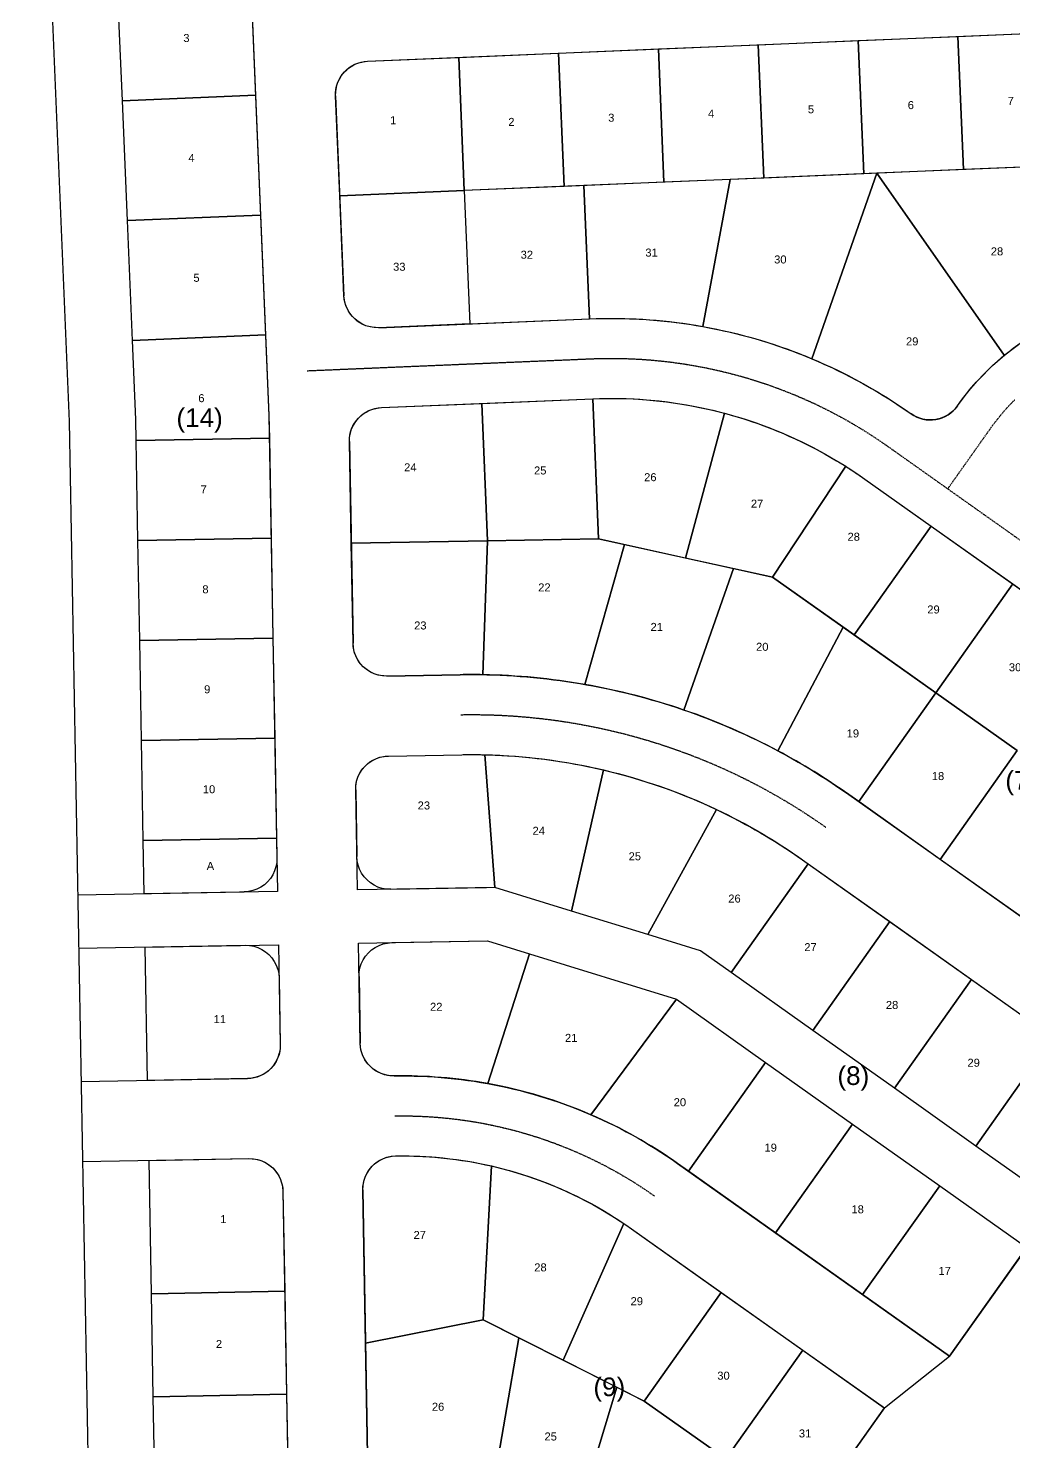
# Model space of a CAD drawing. Extents: x 9813 to 11453, y 7834 to 10312.
# Drawn here: x 9813 to 10552, y 8677 to 9737 of the extents above; entities that cross this region are included whole.
import ezdxf
from ezdxf.enums import TextEntityAlignment as Align

# ---------------------------------------------------------------- set-up
doc = ezdxf.new("R2010")
doc.units = 0
doc.linetypes.add('DASHED', pattern=[0.75, 0.5, -0.25])
for name, color, linetype in [('BLOCK-TEXT', 2, 'CONTINUOUS'), ('BOUNDARY', 7, 'CONTINUOUS'), ('CENTERLINE', 8, 'DASHED'), ('FILLET', 6, 'CONTINUOUS'), ('LOT', 4, 'CONTINUOUS'), ('LOT-CURVE', 6, 'CONTINUOUS'), ('LOT-TEXT', 7, 'CONTINUOUS'), ('ROW', 2, 'CONTINUOUS')]:
    doc.layers.add(name, color=color, linetype=linetype)
doc.styles.get("Standard").update_dxf_attribs({"font": 'Arial'})

msp = doc.modelspace()

# ---------------------------------------------------------------- linework, layer by layer
at = {"layer": 'BOUNDARY'}
for p, q in [((9812.5952, 10172.2772), (9843.2915, 9442.4225)), ((9843.2915, 9442.4225), (9870.363, 7933.4253)), ((10503.9953, 8741.402), (10584.9064, 8855.6534)), ((10454.9837, 8702.5707), (10503.9953, 8741.402)), ((10339.3964, 8539.3544), (10454.9837, 8702.5707))]:
    msp.add_line(p, q, dxfattribs=at)
at = {"layer": 'CENTERLINE'}
for p, q in [((10021.8509, 9480.4593), (10234.9225, 9489.4207)), ((10502.5462, 9391.8702), (10534.3248, 9436.7435)), ((10457.6548, 9423.6616), (11058.345, 8998.2618))]:
    msp.add_line(p, q, dxfattribs=at)
for points in [[(10234.9225, 9489.4207), (10239.8462, 9489.594), (10244.7717, 9489.6997), (10249.6983, 9489.7379), (10254.6249, 9489.7085), (10259.5506, 9489.6116), (10264.4745, 9489.4471), (10269.3958, 9489.2151), (10274.3133, 9488.9157), (10279.2264, 9488.5489), (10284.1339, 9488.1147), (10289.035, 9487.6133), (10293.9287, 9487.0447), (10298.8143, 9486.409), (10303.6906, 9485.7064), (10308.5568, 9484.9371), (10313.4121, 9484.101), (10318.2554, 9483.1985), (10323.0859, 9482.2296), (10327.9026, 9481.1946), (10332.7047, 9480.0936), (10337.4912, 9478.9269), (10342.2613, 9477.6947), (10347.0141, 9476.3972), (10351.7486, 9475.0346), (10356.464, 9473.6072), (10361.1593, 9472.1153), (10365.8338, 9470.5591), (10370.4865, 9468.939), (10375.1165, 9467.2553), (10379.723, 9465.5082), (10384.3052, 9463.6981), (10388.862, 9461.8253), (10393.3928, 9459.8903), (10397.8966, 9457.8932), (10402.3726, 9455.8347), (10406.8199, 9453.7149), (10411.2378, 9451.5343), (10415.6253, 9449.2934), (10419.9817, 9446.9925), (10424.3061, 9444.6321), (10428.5978, 9442.2126), (10432.8559, 9439.7345), (10437.0796, 9437.1983), (10441.2681, 9434.6043), (10445.4206, 9431.9532), (10449.5365, 9429.2453), (10453.6147, 9426.4813), (10457.6548, 9423.6616)], [(10534.3248, 9436.7435), (10536.1948, 9439.3316), (10538.1137, 9441.8836), (10540.0807, 9444.3988), (10542.0953, 9446.876), (10544.1565, 9449.3145), (10546.2637, 9451.7134), (10548.4162, 9454.0718), (10550.6131, 9456.3889), (10552.8536, 9458.6637)], [(10137.2839, 9222.4816), (10143.3522, 9222.5504), (10149.4208, 9222.539), (10155.4888, 9222.4474), (10161.555, 9222.2757), (10167.6184, 9222.0238), (10173.6779, 9221.6919), (10179.7326, 9221.2799), (10185.7813, 9220.788), (10191.8229, 9220.2163), (10197.8565, 9219.5647), (10203.8809, 9218.8335), (10209.8951, 9218.0228), (10215.8982, 9217.1327), (10221.8889, 9216.1634), (10227.8663, 9215.115), (10233.8293, 9213.9878), (10239.7769, 9212.7819), (10245.7081, 9211.4975), (10251.6218, 9210.1348), (10257.5169, 9208.6942), (10263.3926, 9207.1758), (10269.2476, 9205.5799), (10275.081, 9203.9068), (10280.8919, 9202.1568), (10286.6791, 9200.3302), (10292.4417, 9198.4272), (10298.1786, 9196.4484), (10303.8889, 9194.3939), (10309.5715, 9192.2641), (10315.2256, 9190.0594), (10320.85, 9187.7803), (10326.4438, 9185.427), (10332.006, 9183.0001), (10337.5357, 9180.4999), (10343.0318, 9177.9268), (10348.4935, 9175.2814), (10353.9198, 9172.5641), (10359.3097, 9169.7753), (10364.6623, 9166.9155), (10369.9766, 9163.9853), (10375.2518, 9160.9851), (10380.4868, 9157.9155), (10385.6809, 9154.777), (10390.833, 9151.5701), (10395.9424, 9148.2955), (10401.008, 9144.9537), (10406.029, 9141.5452), (10411.0046, 9138.0707)], [(10087.6739, 8921.5433), (10091.9938, 8921.5923), (10096.314, 8921.5842), (10100.6336, 8921.519), (10104.952, 8921.3967), (10109.2685, 8921.2174), (10113.5822, 8920.9811), (10117.8924, 8920.6879), (10122.1983, 8920.3377), (10126.4992, 8919.9307), (10130.7944, 8919.4668), (10135.0831, 8918.9463), (10139.3645, 8918.3692), (10143.638, 8917.7356), (10147.9026, 8917.0455), (10152.1579, 8916.2992), (10156.4028, 8915.4967), (10160.6368, 8914.6383), (10164.8591, 8913.7239), (10169.0689, 8912.7539), (10173.2656, 8911.7283), (10177.4484, 8910.6474), (10181.6165, 8909.5113), (10185.7692, 8908.3203), (10189.9058, 8907.0745), (10194.0256, 8905.7741), (10198.1279, 8904.4195), (10202.2119, 8903.0107), (10206.277, 8901.5482), (10210.3223, 8900.032), (10214.3473, 8898.4626), (10218.3512, 8896.8401), (10222.3334, 8895.1649), (10226.293, 8893.4372), (10230.2295, 8891.6573), (10234.1421, 8889.8256), (10238.0302, 8887.9424), (10241.893, 8886.0079), (10245.73, 8884.0226), (10249.5404, 8881.9868), (10253.3236, 8879.9008), (10257.0789, 8877.7651), (10260.8056, 8875.5799), (10264.5032, 8873.3456), (10268.1709, 8871.0627), (10271.8081, 8868.7316), (10275.4143, 8866.3526), (10278.9886, 8863.9262), (10282.5307, 8861.4528)]]:
    msp.add_lwpolyline(points, dxfattribs=at)
at = {"layer": 'FILLET'}
for points in [[(10043.2101, 9686.5389), (10043.2867, 9689.8081), (10043.7893, 9693.0394), (10044.7094, 9696.1775), (10046.0313, 9699.1686), (10047.7322, 9701.9615), (10049.7831, 9704.5086), (10052.149, 9706.7662), (10054.7893, 9708.6956), (10057.6588, 9710.264), (10060.7085, 9711.4443), (10063.8862, 9712.2165), (10067.1375, 9712.5673)], [(10075.5417, 9512.744), (10072.2724, 9512.8205), (10069.0411, 9513.3232), (10065.9031, 9514.2433), (10062.912, 9515.5651), (10060.119, 9517.266), (10057.5719, 9519.317), (10055.3144, 9521.6828), (10053.3849, 9524.3231), (10051.8166, 9527.1927), (10050.6363, 9530.2424), (10049.8641, 9533.4201), (10049.5133, 9536.6714)], [(10053.5957, 9427.3487), (10053.7455, 9430.5652), (10054.3074, 9433.7359), (10055.2721, 9436.808), (10056.6238, 9439.7307), (10058.3399, 9442.4553), (10060.392, 9444.9368), (10062.746, 9447.1339), (10065.3629, 9449.0103), (10068.1993, 9450.5347), (10071.2081, 9451.6819), (10074.3394, 9452.4328), (10077.5412, 9452.775)], [(10509.8502, 9454.0928), (10507.7898, 9451.5534), (10505.4155, 9449.3047), (10502.7681, 9447.3851), (10499.8927, 9445.8275), (10496.8386, 9444.6585), (10493.6581, 9443.8982), (10490.4055, 9443.5596), (10487.1365, 9443.6483), (10483.9071, 9444.163), (10480.7725, 9445.0948), (10477.7864, 9446.4278), (10474.9998, 9448.1392)], [(10081.7547, 9251.4902), (10078.4882, 9251.6455), (10075.27, 9252.2259), (10072.155, 9253.2213), (10069.1966, 9254.6148), (10066.4454, 9256.3826), (10063.9485, 9258.4943), (10061.7486, 9260.9138), (10059.8833, 9263.5999), (10058.3846, 9266.5064), (10057.278, 9269.5836), (10056.5826, 9272.779), (10056.3103, 9276.0378)], [(10058.2834, 9166.0555), (10058.4387, 9169.3219), (10059.019, 9172.5402), (10060.0145, 9175.6551), (10061.408, 9178.6135), (10063.1757, 9181.3647), (10065.2874, 9183.8616), (10067.707, 9186.0616), (10070.393, 9187.9268), (10073.2995, 9189.4256), (10076.3768, 9190.5321), (10079.5721, 9191.2275), (10082.8309, 9191.4999)], [(9999.1899, 9114.9873), (9999.0346, 9111.7208), (9998.4542, 9108.5026), (9997.4588, 9105.3876), (9996.0653, 9102.4292), (9994.2975, 9099.678), (9992.1858, 9097.1811), (9989.7662, 9094.9812), (9987.0802, 9093.1159), (9984.1737, 9091.6172), (9981.0965, 9090.5107), (9977.9011, 9089.8153), (9974.6423, 9089.5429)], [(10084.6246, 9091.516), (10081.3582, 9091.6713), (10078.1399, 9092.2516), (10075.0249, 9093.2471), (10072.0666, 9094.6406), (10069.3154, 9096.4083), (10066.8185, 9098.52), (10064.6185, 9100.9396), (10062.7533, 9103.6256), (10061.2545, 9106.5321), (10060.148, 9109.6094), (10059.4526, 9112.8047), (10059.1802, 9116.0635)], [(9975.3598, 9049.5493), (9978.6263, 9049.394), (9981.8445, 9048.8137), (9984.9595, 9047.8182), (9987.9179, 9046.4247), (9990.6691, 9044.657), (9993.166, 9042.5452), (9995.3659, 9040.1257), (9997.2312, 9037.4397), (9998.7299, 9034.5332), (9999.8364, 9031.4559), (10000.5318, 9028.2606), (10000.8042, 9025.0018)], [(10060.7946, 9026.078), (10060.9499, 9029.3445), (10061.5302, 9032.5627), (10062.5257, 9035.6777), (10063.9192, 9038.6361), (10065.6869, 9041.3872), (10067.7986, 9043.8842), (10070.2182, 9046.0841), (10072.9042, 9047.9494), (10075.8107, 9049.4481), (10078.888, 9050.5546), (10082.0833, 9051.25), (10085.3421, 9051.5224)], [(10001.7011, 8975.0098), (10001.5458, 8971.7433), (10000.9654, 8968.5251), (9999.97, 8965.4101), (9998.5765, 8962.4517), (9996.8087, 8959.7006), (9994.697, 8957.2036), (9992.2774, 8955.0037), (9989.5914, 8953.1384), (9986.6849, 8951.6397), (9983.6077, 8950.5332), (9980.4123, 8949.8378), (9977.1535, 8949.5654)], [(10087.1358, 8951.5385), (10083.8694, 8951.6938), (10080.6511, 8952.2741), (10077.5361, 8953.2696), (10074.5778, 8954.6631), (10071.8266, 8956.4308), (10069.3297, 8958.5426), (10067.1297, 8960.9621), (10065.2645, 8963.6481), (10063.7657, 8966.5546), (10062.6592, 8969.6319), (10061.9638, 8972.8272), (10061.6914, 8976.086)], [(9978.2297, 8889.5751), (9981.4962, 8889.4197), (9984.7145, 8888.8394), (9987.8294, 8887.844), (9990.7878, 8886.4504), (9993.539, 8884.6827), (9996.0359, 8882.571), (9998.2358, 8880.1514), (10000.1011, 8877.4654), (10001.5998, 8874.5589), (10002.7064, 8871.4817), (10003.4018, 8868.2863), (10003.6742, 8865.0275)], [(10063.6645, 8866.1037), (10063.8198, 8869.3702), (10064.4002, 8872.5884), (10065.3956, 8875.7034), (10066.7891, 8878.6618), (10068.5568, 8881.413), (10070.6686, 8883.9099), (10073.0881, 8886.1098), (10075.7741, 8887.9751), (10078.6806, 8889.4738), (10081.7579, 8890.5804), (10084.9533, 8891.2758), (10088.212, 8891.5481)]]:
    msp.add_lwpolyline(points, dxfattribs=at)
at = {"layer": 'LOT'}
for points in [[(9979.3501, 9777.0554), (9983.132, 9687.1348)], [(9883.2203, 9682.9327), (9879.4384, 9772.8533)], [(10510.2458, 9731.2036), (10585.1795, 9734.3552)], [(10210.5108, 9718.5973), (10285.4445, 9721.7489)], [(10285.4445, 9721.7489), (10360.3783, 9724.9005)], [(10285.4445, 9721.7489), (10289.6466, 9621.8372)], [(10289.6466, 9621.8372), (10285.4445, 9721.7489)], [(10360.3783, 9724.9005), (10435.312, 9728.052)], [(10360.3783, 9724.9005), (10364.5804, 9624.9888)], [(10364.5804, 9624.9888), (10360.3783, 9724.9005)], [(10435.312, 9728.052), (10510.2458, 9731.2036)], [(10435.312, 9728.052), (10439.5141, 9628.1404)], [(10439.5141, 9628.1404), (10435.312, 9728.052)], [(10510.2458, 9731.2036), (10514.4479, 9631.2919)], [(10514.4479, 9631.2919), (10510.2458, 9731.2036)], [(10067.1375, 9712.5673), (10135.577, 9715.4457)], [(10135.577, 9715.4457), (10210.5108, 9718.5973)], [(10135.577, 9715.4457), (10139.7791, 9615.5341)], [(10139.7791, 9615.5341), (10135.577, 9715.4457)], [(10210.5108, 9718.5973), (10214.7128, 9618.6856)], [(10214.7128, 9618.6856), (10210.5108, 9718.5973)], [(9983.132, 9687.1348), (9883.2203, 9682.9327)], [(9883.2203, 9682.9327), (9983.132, 9687.1348)], [(9887.0022, 9593.0122), (9883.2203, 9682.9327)], [(9983.132, 9687.1348), (9986.9139, 9597.2143)], [(10046.3617, 9611.6051), (10043.2101, 9686.5389)], [(10449.2655, 9628.5505), (10339.3627, 9623.9282)], [(10439.5141, 9628.1404), (10364.5804, 9624.9888)], [(10400.4558, 9489.4945), (10449.2655, 9628.5505)], [(10449.2655, 9628.5505), (10400.4558, 9489.4945)], [(10514.4479, 9631.2919), (10439.5141, 9628.1404)], [(10559.1683, 9633.1728), (10449.2655, 9628.5505)], [(10544.9654, 9492.0206), (10449.2655, 9628.5505)], [(10449.2655, 9628.5505), (10544.9654, 9492.0206)], [(10589.3816, 9634.4435), (10514.4479, 9631.2919)], [(10139.7791, 9615.5341), (10046.3617, 9611.6051)], [(10046.3617, 9611.6051), (10139.7791, 9615.5341)], [(10229.4598, 9619.3059), (10139.7791, 9615.5341)], [(10214.7128, 9618.6856), (10139.7791, 9615.5341)], [(10139.7791, 9615.5341), (10143.9812, 9515.6224)], [(10139.7791, 9615.5341), (10143.9812, 9515.6224)], [(10289.6466, 9621.8372), (10214.7128, 9618.6856)], [(10339.3627, 9623.9282), (10229.4598, 9619.3059)], [(10233.6619, 9519.3942), (10229.4598, 9619.3059)], [(10229.4598, 9619.3059), (10233.6619, 9519.3942)], [(10364.5804, 9624.9888), (10289.6466, 9621.8372)], [(10318.7055, 9513.6303), (10339.3627, 9623.9282)], [(10339.3627, 9623.9282), (10318.7055, 9513.6303)], [(10049.5133, 9536.6714), (10046.3617, 9611.6051)], [(9986.9139, 9597.2143), (9887.0022, 9593.0122)], [(9887.0022, 9593.0122), (9986.9139, 9597.2143)], [(9986.9139, 9597.2143), (9990.6958, 9507.2938)], [(9890.7841, 9503.0917), (9887.0022, 9593.0122)], [(10143.9812, 9515.6224), (10075.5417, 9512.744)], [(10143.9812, 9515.6224), (10233.6619, 9519.3942)], [(9990.6958, 9507.2938), (9890.7841, 9503.0917)], [(9890.7841, 9503.0917), (9990.6958, 9507.2938)], [(9893.2726, 9443.924), (9890.7841, 9503.0917)], [(9990.6958, 9507.2938), (9993.2359, 9446.8972)], [(10077.5412, 9452.775), (10152.9997, 9455.9487)], [(10152.9997, 9455.9487), (10236.1862, 9459.4473)], [(10152.9997, 9455.9487), (10157.3285, 9352.8621)], [(10157.3285, 9352.8621), (10152.9997, 9455.9487)], [(10236.1862, 9459.4473), (10240.5751, 9354.3556)], [(10240.5751, 9354.3556), (10236.1862, 9459.4473)], [(9993.2359, 9446.8972), (9993.5407, 9429.91)], [(10334.9617, 9448.594), (10305.8625, 9339.9863)], [(10305.8625, 9339.9863), (10334.9617, 9448.594)], [(9893.5568, 9428.1162), (9893.2726, 9443.924)], [(9993.5407, 9429.91), (9893.5568, 9428.1162)], [(9893.5568, 9428.1162), (9993.5407, 9429.91)], [(9894.9021, 9353.1283), (9893.5568, 9428.1162)], [(9993.5407, 9429.91), (9994.886, 9354.922)], [(10054.965, 9351.0257), (10053.5957, 9427.3487)], [(10425.9927, 9408.7723), (10371.1597, 9325.6148)], [(10371.1597, 9325.6148), (10425.9927, 9408.7723)], [(10440.318, 9399.1805), (10490.1806, 9363.8686)], [(10490.1806, 9363.8686), (10432.3658, 9282.2695)], [(10432.3658, 9282.2695), (10490.1806, 9363.8686)], [(10490.1806, 9363.8686), (10551.3867, 9320.5233)], [(9994.886, 9354.922), (9894.9021, 9353.1283)], [(9894.9021, 9353.1283), (9994.886, 9354.922)], [(9896.2474, 9278.1404), (9894.9021, 9353.1283)], [(9994.886, 9354.922), (9996.2313, 9279.9341)], [(10054.965, 9351.0257), (10157.2971, 9352.8651)], [(10157.3285, 9352.8621), (10054.965, 9351.0257)], [(10056.3103, 9276.0378), (10054.965, 9351.0257)], [(10157.2971, 9352.8651), (10153.8268, 9252.485)], [(10153.8268, 9252.485), (10157.2971, 9352.8651)], [(10157.2971, 9352.8651), (10157.3285, 9352.8621)], [(10240.5751, 9354.3556), (10157.3285, 9352.8621)], [(10157.3285, 9352.8621), (10240.5751, 9354.3556)], [(10260.1076, 9350.0566), (10230.2664, 9245.1622)], [(10230.2664, 9245.1622), (10260.1076, 9350.0566)], [(10305.8625, 9339.9863), (10240.5751, 9354.3556)], [(10240.5751, 9354.3556), (10260.1076, 9350.0566)], [(10260.1076, 9350.0566), (10341.8609, 9332.0633)], [(10371.1597, 9325.6148), (10305.8625, 9339.9863)], [(10341.8609, 9332.0633), (10304.6192, 9225.9717)], [(10304.6192, 9225.9717), (10341.8609, 9332.0633)], [(10341.8609, 9332.0633), (10371.1597, 9325.6148)], [(10432.3658, 9282.2695), (10371.1597, 9325.6148)], [(10371.1597, 9325.6148), (10424.205, 9288.0489)], [(10551.3867, 9320.5233), (10493.5719, 9238.9243)], [(10493.5719, 9238.9243), (10551.3867, 9320.5233)], [(10551.3867, 9320.5233), (10612.5928, 9277.178)], [(10424.205, 9288.0489), (10375.0546, 9195.3861)], [(10375.0546, 9195.3861), (10424.205, 9288.0489)], [(10424.205, 9288.0489), (10493.5719, 9238.9243)], [(9996.2313, 9279.9341), (9896.2474, 9278.1404)], [(9896.2474, 9278.1404), (9996.2313, 9279.9341)], [(9897.5926, 9203.1524), (9896.2474, 9278.1404)], [(9996.2313, 9279.9341), (9997.5765, 9204.9462)], [(10493.5719, 9238.9243), (10432.3658, 9282.2695)], [(10136.7458, 9252.4768), (10081.7547, 9251.4902)], [(10493.5719, 9238.9243), (10435.769, 9157.2939)], [(10435.769, 9157.2939), (10493.5719, 9238.9243)], [(10554.7781, 9195.579), (10493.5719, 9238.9243)], [(10493.5719, 9238.9243), (10554.7781, 9195.579)], [(9997.5765, 9204.9462), (9897.5926, 9203.1524)], [(9897.5926, 9203.1524), (9997.5765, 9204.9462)], [(9898.9379, 9128.1645), (9897.5926, 9203.1524)], [(9997.5765, 9204.9462), (9998.9218, 9129.9582)], [(10082.8309, 9191.4999), (10137.8221, 9192.4864)], [(10155.3062, 9192.444), (10162.812, 9092.9186)], [(10162.812, 9092.9186), (10155.3062, 9192.444)], [(10554.7781, 9195.579), (10496.9751, 9113.9487)], [(10496.9751, 9113.9487), (10554.7781, 9195.579)], [(10244.3382, 9181.03), (10220.1476, 9075.2373)], [(10220.1476, 9075.2373), (10244.3382, 9181.03)], [(10059.6286, 9091.0675), (10058.2834, 9166.0555)], [(10435.769, 9157.2939), (10428.3427, 9162.5532)], [(10329.0516, 9151.3546), (10277.4832, 9057.556)], [(10277.4832, 9057.556), (10329.0516, 9151.3546)], [(10496.9751, 9113.9487), (10435.769, 9157.2939)], [(9998.9218, 9129.9582), (9898.9379, 9128.1645)], [(9898.9379, 9128.1645), (9998.9218, 9129.9582)], [(9899.6554, 9088.1709), (9898.9379, 9128.1645)], [(9998.9218, 9129.9582), (9999.6393, 9089.9647)], [(10397.8693, 9110.6119), (10340.1017, 9029.012)], [(10340.1017, 9029.012), (10397.8693, 9110.6119)], [(10393.6665, 9113.5883), (10397.8693, 9110.6119)], [(10397.8693, 9110.6119), (10459.0754, 9067.2666)], [(10558.1813, 9070.6034), (10496.9751, 9113.9487)], [(9999.6393, 9089.9647), (9899.6554, 9088.1709)], [(10162.812, 9092.9186), (10059.6286, 9091.0675)], [(10220.1476, 9075.2373), (10162.812, 9092.9186)], [(10277.4832, 9057.556), (10220.1476, 9075.2373)], [(10459.0754, 9067.2666), (10401.3078, 8985.6668)], [(10401.3078, 8985.6668), (10459.0754, 9067.2666)], [(10459.0754, 9067.2666), (10520.2815, 9023.9214)], [(10317.0066, 9045.3676), (10277.4832, 9057.556)], [(9900.3729, 9048.1774), (10000.3568, 9049.9711)], [(9902.1666, 8948.1935), (9900.3729, 9048.1774)], [(10000.3568, 9049.9711), (10001.7021, 8974.9832)], [(10060.3461, 9051.074), (10157.1306, 9052.8103)], [(10061.6914, 8976.086), (10060.3461, 9051.074)], [(10157.1306, 9052.8103), (10188.6651, 9043.0855)], [(10188.6651, 9043.0855), (10157.4078, 8945.8365)], [(10157.4078, 8945.8365), (10188.6651, 9043.0855)], [(10188.6651, 9043.0855), (10299.0935, 9009.0313)], [(10340.1017, 9029.012), (10317.0066, 9045.3676)], [(10401.3078, 8985.6668), (10340.1017, 9029.012)], [(10520.2815, 9023.9214), (10462.5139, 8942.3215)], [(10462.5139, 8942.3215), (10520.2815, 9023.9214)], [(10520.2815, 9023.9214), (10581.4876, 8980.5761)], [(10299.0935, 9009.0313), (10234.7851, 8922.4668)], [(10234.7851, 8922.4668), (10299.0935, 9009.0313)], [(10299.0935, 9009.0313), (10365.9306, 8961.6983)], [(10462.5139, 8942.3215), (10401.3078, 8985.6668)], [(10581.4876, 8980.5761), (10523.72, 8898.9763)], [(10523.72, 8898.9763), (10581.4876, 8980.5761)], [(10365.9306, 8961.6983), (10308.1357, 8880.0807)], [(10308.1357, 8880.0807), (10365.9306, 8961.6983)], [(10365.9306, 8961.6983), (10431.2171, 8915.4633)], [(9977.1545, 8949.5388), (9902.1666, 8948.1935)], [(10523.72, 8898.9763), (10462.5139, 8942.3215)], [(10431.2171, 8915.4633), (10373.4222, 8833.8458)], [(10373.4222, 8833.8458), (10431.2171, 8915.4633)], [(10431.2171, 8915.4633), (10496.5036, 8869.2284)], [(10584.9261, 8855.631), (10523.72, 8898.9763)], [(9903.242, 8888.2188), (9978.2299, 8889.5641)], [(9905.0357, 8788.2349), (9903.242, 8888.2188)], [(10160.2113, 8884.0164), (10154.0036, 8768.6521)], [(10154.0036, 8768.6521), (10160.2113, 8884.0164)], [(10308.1357, 8880.0807), (10299.8688, 8885.9352)], [(10373.4222, 8833.8458), (10308.1357, 8880.0807)], [(10003.6743, 8865.0165), (10005.0196, 8790.0286)], [(10065.7273, 8751.1222), (10063.6645, 8866.1037)], [(10496.5036, 8869.2284), (10438.7087, 8787.6108)], [(10438.7087, 8787.6108), (10496.5036, 8869.2284)], [(10496.5036, 8869.2284), (10561.7901, 8822.9934)], [(10259.504, 8840.8999), (10214.0835, 8738.3036)], [(10214.0835, 8738.3036), (10259.504, 8840.8999)], [(10265.1892, 8836.9723), (10332.573, 8789.252)], [(10438.7087, 8787.6108), (10373.4222, 8833.8458)], [(10561.7901, 8822.9934), (10503.9952, 8741.3759)], [(10005.0196, 8790.0286), (9905.0357, 8788.2349)], [(9905.0357, 8788.2349), (10005.0196, 8790.0286)], [(9906.4214, 8710.9973), (9905.0357, 8788.2349)], [(10005.0196, 8790.0286), (10006.4053, 8712.791)], [(10332.573, 8789.252), (10274.7793, 8707.6439)], [(10274.7793, 8707.6439), (10332.573, 8789.252)], [(10332.573, 8789.252), (10393.7791, 8745.9068)], [(10503.9952, 8741.3759), (10438.7087, 8787.6108)], [(10154.0036, 8768.6521), (10065.7273, 8751.1222)], [(10065.7273, 8751.1222), (10154.0036, 8768.6521)], [(10214.0835, 8738.3036), (10154.0036, 8768.6521)], [(10154.0036, 8768.6521), (10180.7811, 8755.1258)], [(10067.234, 8667.1357), (10065.7273, 8751.1222)], [(10180.7811, 8755.1258), (10160.2912, 8636.1269)], [(10160.2912, 8636.1269), (10180.7811, 8755.1258)], [(10180.7811, 8755.1258), (10254.2499, 8718.0141)], [(10393.7791, 8745.9068), (10335.9855, 8664.2986)], [(10335.9855, 8664.2986), (10393.7791, 8745.9068)], [(10393.7791, 8745.9068), (10454.9853, 8702.5615)], [(10274.7793, 8707.6439), (10214.0835, 8738.3036)], [(10254.2499, 8718.0141), (10223.1222, 8615.3408)], [(10223.1222, 8615.3408), (10254.2499, 8718.0141)], [(10254.2499, 8718.0141), (10274.7793, 8707.6439)], [(10006.4053, 8712.791), (9906.4214, 8710.9973)], [(9906.4214, 8710.9973), (10006.4053, 8712.791)], [(9907.807, 8633.7597), (9906.4214, 8710.9973)], [(10006.4053, 8712.791), (10007.7909, 8635.5534)], [(10335.9855, 8664.2986), (10274.7793, 8707.6439)], [(10274.7793, 8707.6439), (10335.9855, 8664.2986)], [(10454.9853, 8702.5615), (10397.1916, 8620.9534)]]:
    msp.add_lwpolyline(points, dxfattribs=at)
at = {"layer": 'LOT-CURVE'}
for points in [[(10043.2101, 9686.5389), (10043.2274, 9688.9922), (10043.4851, 9691.432), (10043.9807, 9693.8348), (10044.7094, 9696.1775), (10045.6643, 9698.4374), (10046.836, 9700.5929), (10048.2134, 9702.6231), (10049.7831, 9704.5086), (10051.5301, 9706.2311), (10053.4376, 9707.7741), (10055.487, 9709.1227), (10057.6588, 9710.264), (10059.932, 9711.1868), (10062.2847, 9711.8824), (10064.6943, 9712.3441), (10067.1375, 9712.5673)], [(10075.5417, 9512.744), (10073.0884, 9512.7613), (10070.6486, 9513.019), (10068.2458, 9513.5145), (10065.9031, 9514.2433), (10063.6431, 9515.1981), (10061.4877, 9516.3699), (10059.4574, 9517.7472), (10057.5719, 9519.317), (10055.8494, 9521.064), (10054.3064, 9522.9714), (10052.9578, 9525.0209), (10051.8166, 9527.1927), (10050.8937, 9529.4659), (10050.1981, 9531.8186), (10049.7365, 9534.2281), (10049.5133, 9536.6714)], [(10233.6619, 9519.3942), (10238.9967, 9519.5819), (10244.3335, 9519.6965), (10249.6715, 9519.7379), (10255.0094, 9519.706), (10260.3465, 9519.601), (10265.6816, 9519.4228), (10271.0137, 9519.1715), (10276.342, 9518.847), (10281.6652, 9518.4496), (10286.9825, 9517.9791), (10292.2929, 9517.4358), (10297.5953, 9516.8198), (10302.8888, 9516.131), (10308.1723, 9515.3698), (10313.4449, 9514.5362), (10318.7055, 9513.6303)], [(10544.9654, 9492.0206), (10548.3183, 9494.743), (10551.7297, 9497.3917), (10555.1981, 9499.9653), (10558.7218, 9502.4626), (10562.2992, 9504.8824), (10565.9285, 9507.2237), (10569.6081, 9509.4852), (10573.3361, 9511.6658), (10577.1107, 9513.7646), (10580.9303, 9515.7806), (10584.793, 9517.7127), (10588.6968, 9519.5602), (10592.6401, 9521.322), (10596.6209, 9522.9973), (10600.6372, 9524.5855), (10604.6873, 9526.0856)], [(10318.7055, 9513.6303), (10323.9533, 9512.6524), (10329.1871, 9511.6027), (10334.4061, 9510.4812), (10339.6091, 9509.2883), (10344.7954, 9508.0242), (10349.9638, 9506.689), (10355.1134, 9505.2832), (10360.2433, 9503.8068), (10365.3524, 9502.2602), (10370.4398, 9500.6437), (10375.5046, 9498.9576), (10380.5458, 9497.2022), (10385.5625, 9495.3779), (10390.5536, 9493.4849), (10395.5184, 9491.5237), (10400.4558, 9489.4945)], [(10400.4558, 9489.4945), (10405.3648, 9487.3979), (10410.2447, 9485.2341), (10415.0945, 9483.0036), (10419.9132, 9480.7069), (10424.6999, 9478.3442), (10429.4538, 9475.9162), (10434.174, 9473.4232), (10438.8595, 9470.8656), (10443.5096, 9468.2441), (10448.1232, 9465.5591), (10452.6996, 9462.811), (10457.2379, 9460.0005), (10461.7372, 9457.128), (10466.1967, 9454.194), (10470.6155, 9451.1992), (10474.9929, 9448.1441)], [(10509.8433, 9454.0977), (10511.7371, 9456.7263), (10513.6737, 9459.3236), (10515.6525, 9461.8888), (10517.673, 9464.4212), (10519.7347, 9466.9203), (10521.837, 9469.3853), (10523.9794, 9471.8156), (10526.1612, 9474.2105), (10528.382, 9476.5693), (10530.6411, 9478.8915), (10532.9379, 9481.1764), (10535.2717, 9483.4234), (10537.6421, 9485.6319), (10540.0482, 9487.8013), (10542.4896, 9489.9311), (10544.9654, 9492.0206)], [(10236.1862, 9459.4473), (10242.4172, 9459.6503), (10248.651, 9459.7353), (10254.8853, 9459.7022), (10261.1178, 9459.5512), (10267.3463, 9459.2821), (10273.5686, 9458.8952), (10279.7825, 9458.3905), (10285.9857, 9457.7683), (10292.1761, 9457.0287), (10298.3513, 9456.1721), (10304.5092, 9455.1987), (10310.6475, 9454.1089), (10316.7641, 9452.9031), (10322.8568, 9451.5817), (10328.9234, 9450.1451), (10334.9617, 9448.594)], [(10053.5957, 9427.3487), (10053.6692, 9429.7633), (10053.9753, 9432.1596), (10054.5113, 9434.5152), (10055.2721, 9436.808), (10056.2507, 9439.0167), (10057.4379, 9441.1207), (10058.8227, 9443.1002), (10060.392, 9444.9368), (10062.1313, 9446.6134), (10064.0242, 9448.1143), (10066.0532, 9449.4255), (10068.1993, 9450.5347), (10070.4424, 9451.4316), (10072.7616, 9452.1078), (10075.1353, 9452.557), (10077.5412, 9452.775)], [(10334.9617, 9448.594), (10340.9689, 9446.929), (10346.9436, 9445.1506), (10352.8835, 9443.2594), (10358.7865, 9441.256), (10364.6506, 9439.1413), (10370.4736, 9436.916), (10376.2534, 9434.5808), (10381.9879, 9432.1366), (10387.6752, 9429.5843), (10393.3131, 9426.9248), (10398.8997, 9424.159), (10404.4329, 9421.288), (10409.9107, 9418.3127), (10415.3313, 9415.2342), (10420.6926, 9412.0537), (10425.9927, 9408.7723)], [(10474.9929, 9448.1441), (10477.0622, 9446.8261), (10479.2507, 9445.7174), (10481.5374, 9444.8284), (10483.9002, 9444.1679), (10486.3164, 9443.7422), (10488.7626, 9443.5553), (10491.2154, 9443.6092), (10493.6511, 9443.9031), (10496.0463, 9444.4344), (10498.3778, 9445.1979), (10500.6233, 9446.1863), (10502.7611, 9447.39), (10504.7707, 9448.7975), (10506.6325, 9450.3951), (10508.3289, 9452.1675), (10509.8433, 9454.0977)], [(10425.9927, 9408.7723), (10426.9026, 9408.1949), (10427.8106, 9407.6145), (10428.7166, 9407.0312), (10429.6208, 9406.4449), (10430.5231, 9405.8556), (10431.4234, 9405.2634), (10432.3217, 9404.6683), (10433.2181, 9404.0702), (10434.1126, 9403.4691), (10435.0051, 9402.8652), (10435.8956, 9402.2583), (10436.7841, 9401.6486), (10437.6706, 9401.0359), (10438.5551, 9400.4203), (10439.4376, 9399.8018), (10440.318, 9399.1805)], [(10081.7547, 9251.4902), (10079.3025, 9251.5666), (10076.8696, 9251.883), (10074.4794, 9252.4364), (10072.155, 9253.2213), (10069.9187, 9254.2303), (10067.7921, 9255.4537), (10065.7956, 9256.8796), (10063.9485, 9258.4943), (10062.2686, 9260.2823), (10060.772, 9262.2263), (10059.4732, 9264.3077), (10058.3846, 9266.5064), (10057.5168, 9268.8011), (10056.878, 9271.1699), (10056.4746, 9273.5899), (10056.3103, 9276.0378)], [(10153.8268, 9252.485), (10152.7594, 9252.502), (10151.6918, 9252.5166), (10150.6243, 9252.5289), (10149.5567, 9252.5389), (10148.4891, 9252.5465), (10147.4215, 9252.5518), (10146.3539, 9252.5548), (10145.2863, 9252.5554), (10144.2187, 9252.5538), (10143.1511, 9252.5497), (10142.0835, 9252.5434), (10141.0159, 9252.5347), (10139.9483, 9252.5237), (10138.8808, 9252.5104), (10137.8133, 9252.4947), (10136.7458, 9252.4768)], [(10230.2664, 9245.1622), (10225.5307, 9245.9709), (10220.7872, 9246.7331), (10216.0366, 9247.4487), (10211.2791, 9248.1176), (10206.5153, 9248.7397), (10201.7456, 9249.3151), (10196.9705, 9249.8436), (10192.1905, 9250.3253), (10187.4059, 9250.7599), (10182.6173, 9251.1476), (10177.8251, 9251.4883), (10173.0299, 9251.7818), (10168.2319, 9252.0283), (10163.4318, 9252.2277), (10158.63, 9252.3799), (10153.8268, 9252.485)], [(10304.6192, 9225.9717), (10300.0684, 9227.5112), (10295.5026, 9229.0061), (10290.9223, 9230.456), (10286.3281, 9231.8609), (10281.7203, 9233.2207), (10277.0993, 9234.5351), (10272.4657, 9235.8041), (10267.8198, 9237.0276), (10263.1621, 9238.2054), (10258.4932, 9239.3374), (10253.8133, 9240.4235), (10249.123, 9241.4636), (10244.4227, 9242.4576), (10239.7128, 9243.4054), (10234.9939, 9244.307), (10230.2664, 9245.1622)], [(10375.0546, 9195.3861), (10370.8006, 9197.6186), (10366.5249, 9199.8093), (10362.2279, 9201.9579), (10357.91, 9204.0642), (10353.5716, 9206.128), (10349.2131, 9208.1492), (10344.8351, 9210.1274), (10340.4378, 9212.0626), (10336.0217, 9213.9545), (10331.5873, 9215.8029), (10327.135, 9217.6078), (10322.6651, 9219.3688), (10318.1782, 9221.0859), (10313.6746, 9222.7588), (10309.1548, 9224.3875), (10304.6192, 9225.9717)], [(10058.2834, 9166.0555), (10058.3598, 9168.5077), (10058.6762, 9170.9406), (10059.2295, 9173.3307), (10060.0145, 9175.6551), (10061.0235, 9177.8914), (10062.2468, 9180.0181), (10063.6727, 9182.0145), (10065.2874, 9183.8616), (10067.0754, 9185.5416), (10069.0195, 9187.0382), (10071.1008, 9188.337), (10073.2995, 9189.4256), (10075.5943, 9190.2934), (10077.963, 9190.9321), (10080.383, 9191.3356), (10082.8309, 9191.4999)], [(10137.8221, 9192.4864), (10138.9147, 9192.5046), (10140.0075, 9192.5201), (10141.1002, 9192.5327), (10142.193, 9192.5426), (10143.2858, 9192.5497), (10144.3787, 9192.554), (10145.4715, 9192.5555), (10146.5643, 9192.5542), (10147.6572, 9192.5502), (10148.75, 9192.5434), (10149.8428, 9192.5338), (10150.9356, 9192.5214), (10152.0283, 9192.5062), (10153.121, 9192.4883), (10154.2136, 9192.4675), (10155.3062, 9192.444)], [(10155.3062, 9192.444), (10160.9241, 9192.2792), (10166.5393, 9192.0409), (10172.1509, 9191.729), (10177.7579, 9191.3438), (10183.3595, 9190.8852), (10188.9545, 9190.3533), (10194.5421, 9189.7482), (10200.1213, 9189.07), (10205.6912, 9188.3189), (10211.2507, 9187.4949), (10216.799, 9186.5982), (10222.335, 9185.6289), (10227.8579, 9184.5873), (10233.3667, 9183.4735), (10238.8605, 9182.2876), (10244.3382, 9181.03)], [(10428.3427, 9162.5532), (10425.139, 9164.8028), (10421.9175, 9167.0266), (10418.6783, 9169.2247), (10415.4216, 9171.3968), (10412.1476, 9173.5427), (10408.8565, 9175.6624), (10405.5487, 9177.7557), (10402.2241, 9179.8224), (10398.8832, 9181.8626), (10395.526, 9183.8759), (10392.1528, 9185.8623), (10388.7639, 9187.8216), (10385.3594, 9189.7538), (10381.9395, 9191.6587), (10378.5045, 9193.5361), (10375.0546, 9195.3861)], [(10244.3382, 9181.03), (10249.799, 9179.7008), (10255.242, 9178.3001), (10260.6661, 9176.8284), (10266.0706, 9175.2858), (10271.4543, 9173.6726), (10276.8165, 9171.989), (10282.1562, 9170.2354), (10287.4725, 9168.4121), (10292.7645, 9166.5193), (10298.0312, 9164.5575), (10303.2718, 9162.5268), (10308.4854, 9160.4277), (10313.671, 9158.2606), (10318.8278, 9156.0258), (10323.955, 9153.7236), (10329.0516, 9151.3546)], [(10329.0516, 9151.3546), (10333.2747, 9149.3296), (10337.4755, 9147.2586), (10341.6535, 9145.1419), (10345.8081, 9142.9798), (10349.9389, 9140.7724), (10354.0454, 9138.5202), (10358.1271, 9136.2233), (10362.1835, 9133.882), (10366.2141, 9131.4966), (10370.2184, 9129.0674), (10374.196, 9126.5946), (10378.1464, 9124.0786), (10382.0691, 9121.5197), (10385.9636, 9118.9181), (10389.8296, 9116.2742), (10393.6665, 9113.5883)], [(10001.7021, 8974.9832), (10001.6257, 8972.531), (10001.3093, 8970.0981), (10000.7559, 8967.7079), (9999.971, 8965.3835), (9998.962, 8963.1472), (9997.7386, 8961.0206), (9996.3127, 8959.0241), (9994.698, 8957.177), (9992.91, 8955.4971), (9990.966, 8954.0005), (9988.8846, 8952.7016), (9986.686, 8951.6131), (9984.3912, 8950.7452), (9982.0224, 8950.1065), (9979.6024, 8949.7031), (9977.1545, 8949.5388)], [(10087.1358, 8951.5385), (10084.6836, 8951.6149), (10082.2507, 8951.9313), (10079.8606, 8952.4846), (10077.5361, 8953.2696), (10075.2998, 8954.2786), (10073.1732, 8955.5019), (10071.1768, 8956.9278), (10069.3297, 8958.5426), (10067.6497, 8960.3305), (10066.1531, 8962.2746), (10064.8543, 8964.356), (10063.7657, 8966.5546), (10062.8979, 8968.8494), (10062.2592, 8971.2182), (10061.8557, 8973.6382), (10061.6914, 8976.086)], [(10157.4078, 8945.8365), (10153.0606, 8946.5993), (10148.7043, 8947.3082), (10144.3396, 8947.9632), (10139.9671, 8948.5642), (10135.5875, 8949.1111), (10131.2015, 8949.6038), (10126.8098, 8950.0423), (10122.4129, 8950.4264), (10118.0116, 8950.7562), (10113.6066, 8951.0315), (10109.1986, 8951.2523), (10104.7881, 8951.4187), (10100.3759, 8951.5305), (10095.9627, 8951.5877), (10091.5491, 8951.5904), (10087.1358, 8951.5385)], [(10234.7851, 8922.4668), (10230.1214, 8924.4367), (10225.4303, 8926.3403), (10220.7126, 8928.1772), (10215.9694, 8929.947), (10211.2016, 8931.6494), (10206.4101, 8933.284), (10201.5959, 8934.8505), (10196.7599, 8936.3486), (10191.9033, 8937.7779), (10187.0268, 8939.1382), (10182.1315, 8940.4292), (10177.2185, 8941.6507), (10172.2885, 8942.8024), (10167.3428, 8943.8841), (10162.3822, 8944.8955), (10157.4078, 8945.8365)], [(10299.8688, 8885.9352), (10296.0374, 8888.611), (10292.1714, 8891.2364), (10288.2714, 8893.811), (10284.338, 8896.3344), (10280.3718, 8898.806), (10276.3737, 8901.2255), (10272.3443, 8903.5924), (10268.2842, 8905.9064), (10264.1941, 8908.1671), (10260.0749, 8910.374), (10255.9271, 8912.5269), (10251.7514, 8914.6252), (10247.5487, 8916.6687), (10243.3196, 8918.657), (10239.0648, 8920.5898), (10234.7851, 8922.4668)], [(9978.2299, 8889.5641), (9980.6821, 8889.4876), (9983.115, 8889.1712), (9985.5052, 8888.6179), (9987.8296, 8887.833), (9990.0659, 8886.8239), (9992.1925, 8885.6006), (9994.189, 8884.1747), (9996.0361, 8882.56), (9997.716, 8880.772), (9999.2126, 8878.828), (10000.5115, 8876.7466), (10001.6, 8874.5479), (10002.4679, 8872.2531), (10003.1066, 8869.8844), (10003.51, 8867.4644), (10003.6743, 8865.0165)], [(10063.6645, 8866.1037), (10063.7409, 8868.5559), (10064.0573, 8870.9888), (10064.6106, 8873.379), (10065.3956, 8875.7034), (10066.4046, 8877.9397), (10067.6279, 8880.0663), (10069.0538, 8882.0628), (10070.6686, 8883.9099), (10072.4566, 8885.5898), (10074.4006, 8887.0864), (10076.482, 8888.3853), (10078.6806, 8889.4738), (10080.9754, 8890.3416), (10083.3442, 8890.9804), (10085.7642, 8891.3838), (10088.212, 8891.5481)], [(10088.212, 8891.5481), (10092.7475, 8891.5949), (10097.2832, 8891.5724), (10101.818, 8891.4806), (10106.3509, 8891.3196), (10110.8808, 8891.0893), (10115.4067, 8890.79), (10119.9274, 8890.4215), (10124.442, 8889.9841), (10128.9494, 8889.4777), (10133.4485, 8888.9026), (10137.9383, 8888.2589), (10142.4178, 8887.5466), (10146.8859, 8886.7661), (10151.3415, 8885.9174), (10155.7837, 8885.0008), (10160.2113, 8884.0164)], [(10160.2113, 8884.0164), (10166.8232, 8882.4133), (10173.3967, 8880.6592), (10179.9283, 8878.755), (10186.4145, 8876.7016), (10192.852, 8874.5003), (10199.2374, 8872.152), (10205.5674, 8869.6582), (10211.8385, 8867.0199), (10218.0476, 8864.2388), (10224.1914, 8861.3161), (10230.2665, 8858.2535), (10236.27, 8855.0526), (10242.1986, 8851.715), (10248.0491, 8848.2424), (10253.8186, 8844.6368), (10259.504, 8840.8999)], [(10259.504, 8840.8999), (10259.862, 8840.6583), (10260.2196, 8840.4162), (10260.5769, 8840.1736), (10260.9338, 8839.9304), (10261.2904, 8839.6868), (10261.6466, 8839.4426), (10262.0025, 8839.1979), (10262.358, 8838.9526), (10262.7131, 8838.7069), (10263.0679, 8838.4606), (10263.4224, 8838.2139), (10263.7765, 8837.9666), (10264.1302, 8837.7188), (10264.4835, 8837.4704), (10264.8365, 8837.2216), (10265.1892, 8836.9723)]]:
    msp.add_lwpolyline(points, dxfattribs=at)
at = {"layer": 'ROW'}
for points in [[(9972.3377, 9943.788), (9993.235, 9446.92)], [(10067.1375, 9712.5673), (11337.5149, 9765.997)], [(10043.2101, 9686.5389), (10049.5133, 9536.6714)], [(10233.6619, 9519.3942), (10238.6828, 9519.5729), (10243.7056, 9519.6868), (10248.7294, 9519.7359), (10253.7535, 9519.7201), (10258.7769, 9519.6395), (10263.7989, 9519.4941), (10268.8186, 9519.2838), (10273.8351, 9519.0088), (10278.8477, 9518.6691), (10283.8555, 9518.2647), (10288.8576, 9517.7957), (10293.8533, 9517.2622), (10298.8417, 9516.6642), (10303.8219, 9516.002), (10308.7932, 9515.2755), (10313.7547, 9514.4849), (10318.7055, 9513.6303), (10323.6449, 9512.7119), (10328.5721, 9511.7299), (10333.4862, 9510.6843), (10338.3864, 9509.5754), (10343.2718, 9508.4034), (10348.1417, 9507.1684), (10352.9953, 9505.8706), (10357.8317, 9504.5103), (10362.6502, 9503.0877), (10367.4499, 9501.6031), (10372.23, 9500.0566), (10376.9898, 9498.4485), (10381.7285, 9496.7792), (10386.4452, 9495.0488), (10391.1391, 9493.2577), (10395.8096, 9491.4062), (10400.4558, 9489.4945), (10405.0769, 9487.5231), (10409.6722, 9485.4922), (10414.2409, 9483.4021), (10418.7822, 9481.2532), (10423.2954, 9479.0459), (10427.7798, 9476.7806), (10432.2345, 9474.4575), (10436.6589, 9472.0772), (10441.0523, 9469.6399), (10445.4137, 9467.1462), (10449.7427, 9464.5964), (10454.0384, 9461.9909), (10458.3001, 9459.3302), (10462.527, 9456.6147), (10466.7186, 9453.8449), (10470.8741, 9451.0212), (10474.9929, 9448.1441)], [(10075.5417, 9512.744), (10233.6619, 9519.3942)], [(10509.8502, 9454.0928), (10512.8019, 9458.1501), (10515.8554, 9462.1312), (10519.0088, 9466.0337), (10522.2602, 9469.855), (10525.6073, 9473.5927), (10529.0481, 9477.2443), (10532.5803, 9480.8076), (10536.2017, 9484.2802), (10539.91, 9487.6599), (10543.7027, 9490.9446), (10547.5774, 9494.132), (10551.5317, 9497.2202), (10555.563, 9500.2073)], [(10077.5412, 9452.775), (10236.1832, 9459.4472)], [(10236.1832, 9459.4472), (10241.2205, 9459.6204), (10246.2599, 9459.7166), (10251.3002, 9459.7355), (10256.3402, 9459.6774), (10261.3787, 9459.542), (10266.4145, 9459.3296), (10271.4465, 9459.0401), (10276.4735, 9458.6736), (10281.4943, 9458.2302), (10286.5077, 9457.71), (10291.5125, 9457.1132), (10296.5077, 9456.4398), (10301.4919, 9455.69), (10306.4641, 9454.864), (10311.4231, 9453.962), (10316.3676, 9452.9841), (10321.2966, 9451.9308), (10326.2089, 9450.8021), (10331.1034, 9449.5983), (10335.9789, 9448.3197), (10340.8342, 9446.9667), (10345.6682, 9445.5395), (10350.4799, 9444.0385), (10355.268, 9442.464), (10360.0314, 9440.8164), (10364.769, 9439.0961), (10369.4798, 9437.3034), (10374.1626, 9435.4389), (10378.8162, 9433.5029), (10383.4397, 9431.4959), (10388.032, 9429.4183), (10392.5919, 9427.2707), (10397.1183, 9425.0536), (10401.6104, 9422.7674), (10406.0669, 9420.4127), (10410.4868, 9417.9901), (10414.8691, 9415.5001), (10419.2128, 9412.9434), (10423.5169, 9410.3204), (10427.7803, 9407.6319), (10432.0021, 9404.8784), (10436.1812, 9402.0606), (10440.3166, 9399.1792)], [(9993.235, 9446.92), (9999.1899, 9114.9873)], [(10474.9929, 9448.1441), (10474.9998, 9448.1392)], [(10053.5957, 9427.3487), (10056.3103, 9276.0378)], [(10440.3166, 9399.1792), (11041.0069, 8973.7794)], [(10081.7547, 9251.4902), (10136.7458, 9252.4768)], [(10136.7458, 9252.4768), (10141.7506, 9252.5409), (10146.7557, 9252.5539), (10151.7607, 9252.5157), (10156.7651, 9252.4264), (10161.7683, 9252.2858), (10166.7697, 9252.0941), (10171.769, 9251.8512), (10176.7655, 9251.5572), (10181.7588, 9251.2121), (10186.7482, 9250.816), (10191.7333, 9250.3688), (10196.7137, 9249.8707), (10201.6886, 9249.3217), (10206.6577, 9248.7218), (10211.6204, 9248.0712), (10216.5761, 9247.3698), (10221.5245, 9246.6177), (10226.4648, 9245.8151), (10231.3968, 9244.962), (10236.3197, 9244.0585), (10241.2331, 9243.1047), (10246.1366, 9242.1007), (10251.0295, 9241.0466), (10255.9113, 9239.9425), (10260.7816, 9238.7886), (10265.6399, 9237.5849), (10270.4856, 9236.3315), (10275.3182, 9235.0287), (10280.1372, 9233.6765), (10284.9422, 9232.2751), (10289.7326, 9230.8246), (10294.5078, 9229.3252), (10299.2675, 9227.777), (10304.0112, 9226.1803), (10308.7382, 9224.5351), (10313.4482, 9222.8416), (10318.1406, 9221.1), (10322.8149, 9219.3106), (10327.4707, 9217.4734), (10332.1074, 9215.5887), (10336.7247, 9213.6567), (10341.3219, 9211.6776), (10345.8987, 9209.6516), (10350.4545, 9207.5788), (10354.9888, 9205.4596), (10359.5013, 9203.2941), (10363.9913, 9201.0825), (10368.4585, 9198.8252), (10372.9024, 9196.5222), (10377.3225, 9194.174), (10381.7184, 9191.7806), (10386.0895, 9189.3424), (10390.4355, 9186.8597), (10394.7558, 9184.3326), (10399.0501, 9181.7615), (10403.3179, 9179.1466), (10407.5587, 9176.4881), (10411.7721, 9173.7865), (10415.9576, 9171.0418), (10420.1148, 9168.2546), (10424.2433, 9165.4249), (10428.3427, 9162.5532)], [(10082.8309, 9191.4999), (10137.8221, 9192.4864)], [(10137.8221, 9192.4864), (10142.8637, 9192.5473), (10147.9058, 9192.5489), (10152.9475, 9192.4913), (10157.9882, 9192.3745), (10163.0272, 9192.1986), (10168.0638, 9191.9634), (10173.0973, 9191.6692), (10178.1269, 9191.3158), (10183.1521, 9190.9035), (10188.1721, 9190.4321), (10193.1862, 9189.9018), (10198.1937, 9189.3127), (10203.194, 9188.6648), (10208.1863, 9187.9582), (10213.1699, 9187.1931), (10218.1443, 9186.3695), (10223.1086, 9185.4875), (10228.0622, 9184.5473), (10233.0045, 9183.549), (10237.9346, 9182.4928), (10242.8521, 9181.3787), (10247.7561, 9180.2069), (10252.646, 9178.9776), (10257.5211, 9177.691), (10262.3808, 9176.3473), (10267.2244, 9174.9465), (10272.0512, 9173.489), (10276.8606, 9171.9749), (10281.6518, 9170.4044), (10286.4243, 9168.7778), (10291.1773, 9167.0952), (10295.9103, 9165.357), (10300.6225, 9163.5632), (10305.3133, 9161.7143), (10309.9821, 9159.8104), (10314.6282, 9157.8518), (10319.251, 9155.8388), (10323.8498, 9153.7717), (10328.424, 9151.6507), (10332.9731, 9149.4761), (10337.4962, 9147.2482), (10341.9929, 9144.9674), (10346.4625, 9142.634), (10350.9044, 9140.2482), (10355.318, 9137.8104), (10359.7026, 9135.3209), (10364.0577, 9132.7802), (10368.3827, 9130.1884), (10372.6769, 9127.5461), (10376.9398, 9124.8535), (10381.1708, 9122.1111), (10385.3693, 9119.3191), (10389.5347, 9116.4781), (10393.6665, 9113.5883)], [(10058.2834, 9166.0555), (10059.1802, 9116.0635)], [(10428.3427, 9162.5532), (10925.4022, 8810.543)], [(10393.6665, 9113.5883), (10887.5064, 8763.8582)], [(9849.6624, 9087.3007), (9974.6423, 9089.5429)], [(10084.6246, 9091.516), (10156.4131, 9092.8038)], [(9850.3799, 9047.3072), (9975.3598, 9049.5493)], [(10085.3421, 9051.5224), (10157.1306, 9052.8103)], [(10000.8042, 9025.0018), (10001.7011, 8975.0098)], [(10060.7946, 9026.078), (10061.6914, 8976.086)], [(9852.1736, 8947.3233), (9977.1535, 8949.5654)], [(10087.1358, 8951.5385), (10092.1664, 8951.5933), (10097.1973, 8951.5772), (10102.2275, 8951.4902), (10107.2559, 8951.3323), (10112.2816, 8951.1036), (10117.3036, 8950.8041), (10122.3209, 8950.4339), (10127.3325, 8949.993), (10132.3373, 8949.4815), (10137.3344, 8948.8996), (10142.3229, 8948.2472), (10147.3016, 8947.5247), (10152.2697, 8946.7321), (10157.2261, 8945.8695), (10162.1699, 8944.9372), (10167.1001, 8943.9353), (10172.0156, 8942.864), (10176.9155, 8941.7236), (10181.7989, 8940.5143), (10186.6648, 8939.2362), (10191.5122, 8937.8897), (10196.3401, 8936.4751), (10201.1476, 8934.9925), (10205.9338, 8933.4424), (10210.6976, 8931.8249), (10215.4381, 8930.1405), (10220.1545, 8928.3895), (10224.8457, 8926.5721), (10229.5108, 8924.6889), (10234.1489, 8922.7401), (10238.7591, 8920.7261), (10243.3405, 8918.6474), (10247.8921, 8916.5043), (10252.4131, 8914.2973), (10256.9025, 8912.0267), (10261.3595, 8909.6932), (10265.7832, 8907.2971), (10270.1726, 8904.8389), (10274.527, 8902.3191), (10278.8454, 8899.7381), (10283.1271, 8897.0966), (10287.3711, 8894.395), (10291.5766, 8891.6339), (10295.7427, 8888.8137), (10299.8688, 8885.9352)], [(9853.2499, 8887.3329), (9978.2297, 8889.5751)], [(10088.212, 8891.5481), (10093.3022, 8891.5958), (10098.3923, 8891.5563), (10103.4811, 8891.4295), (10108.5669, 8891.2155), (10113.6484, 8890.9144), (10118.7239, 8890.5263), (10123.792, 8890.0512), (10128.8512, 8889.4893), (10133.9001, 8888.8409), (10138.9371, 8888.1059), (10143.9608, 8887.2848), (10148.9697, 8886.3777), (10153.9622, 8885.3849), (10158.9371, 8884.3067), (10163.8927, 8883.1433), (10168.8276, 8881.8952), (10173.7405, 8880.5628), (10178.6298, 8879.1463), (10183.4941, 8877.6462), (10188.3319, 8876.063), (10193.142, 8874.3971), (10197.9227, 8872.649), (10202.6728, 8870.8193), (10207.3909, 8868.9084), (10212.0755, 8866.9169), (10216.7253, 8864.8455), (10221.3389, 8862.6946), (10225.915, 8860.465), (10230.4522, 8858.1573), (10234.9492, 8855.7722), (10239.4046, 8853.3104), (10243.8172, 8850.7725), (10248.1856, 8848.1594), (10252.5087, 8845.4719), (10256.785, 8842.7106), (10261.0134, 8839.8765), (10265.1926, 8836.9703)], [(10299.8688, 8885.9352), (10503.9778, 8741.3882)], [(10003.6742, 8865.0275), (10018.8272, 8020.3765)], [(10063.6645, 8866.1037), (10067.234, 8667.1357)], [(10265.1926, 8836.9703), (10454.9787, 8702.5666)]]:
    msp.add_lwpolyline(points, dxfattribs=at)

# ---------------------------------------------------------------- texts
at = {"layer": 'BLOCK-TEXT'}
for s, p in [('(14)', (9941.1661, 9445.1873)), ('(7)', (10557.7377, 9173.2748)), ('(8)', (10431.724, 8951.7837)), ('(9)', (10248.6327, 8718.3799))]:
    msp.add_text(s, height=14, dxfattribs=at).set_placement(p, align=Align.MIDDLE_CENTER)
at = {"layer": 'LOT-TEXT'}
for s, p in [('3', (9931.2852, 9729.994)), ('5', (10399.9462, 9676.5204)), ('6', (10474.8799, 9679.672)), ('7', (10549.8137, 9682.8236)), ('1', (10086.4131, 9668.3382)), ('2', (10175.1449, 9667.0657)), ('3', (10250.0787, 9670.2173)), ('4', (10325.0124, 9673.3688)), ('4', (9935.0671, 9640.0735)), ('28', (10539.5216, 9569.9573)), ('32', (10186.7205, 9567.4641)), ('31', (10280.2975, 9569.0646)), ('30', (10376.9474, 9563.9009)), ('5', (9938.849, 9550.153)), ('33', (10091.0354, 9558.4354)), ('29', (10475.9046, 9502.4615)), ('6', (9942.5143, 9459.8722)), ('24', (10099.286, 9407.992)), ('25', (10196.7724, 9405.6534)), ('26', (10279.3964, 9400.5958)), ('7', (9944.2214, 9391.5191)), ('27', (10359.4942, 9380.7418)), ('28', (10432.0034, 9355.9411)), ('8', (9945.5667, 9316.5312)), ('22', (10199.9003, 9317.9644)), ('29', (10491.8763, 9301.3964)), ('23', (10106.8166, 9289.3968)), ('21', (10284.2135, 9288.3134)), ('20', (10363.3799, 9273.4169)), ('30', (10553.0824, 9258.0512)), ('9', (9946.912, 9241.5433)), ('19', (10431.3887, 9208.4413)), ('18', (10495.2735, 9176.4365)), ('10', (9948.2572, 9166.5553)), ('23', (10109.4472, 9154.412)), ('24', (10195.651, 9135.4075)), ('25', (10267.7552, 9116.2945)), ('A', (9949.2886, 9109.0646)), ('26', (10342.5298, 9084.5817)), ('27', (10399.5885, 9048.1393)), ('22', (10118.7295, 9003.4051)), ('28', (10460.7947, 9004.7941)), ('11', (9956.3506, 8994.1728)), ('21', (10219.9879, 8980.105)), ('29', (10522.0008, 8961.4488)), ('20', (10301.5627, 8931.8424)), ('19', (10369.6764, 8897.772)), ('18', (10434.9629, 8851.5371)), ('1', (9959.0403, 8844.2126)), ('27', (10106.3637, 8832.2885)), ('28', (10196.9506, 8807.968)), ('17', (10500.2494, 8805.3021)), ('29', (10269.2258, 8782.6143)), ('2', (9955.7205, 8750.5129)), ('30', (10334.2792, 8726.7753)), ('26', (10120.1213, 8703.461)), ('25', (10204.6111, 8681.1519)), ('31', (10395.4854, 8683.4301))]:
    msp.add_text(s, height=6, dxfattribs=at).set_placement(p, align=Align.MIDDLE_CENTER)

doc.saveas('drawing.dxf')
